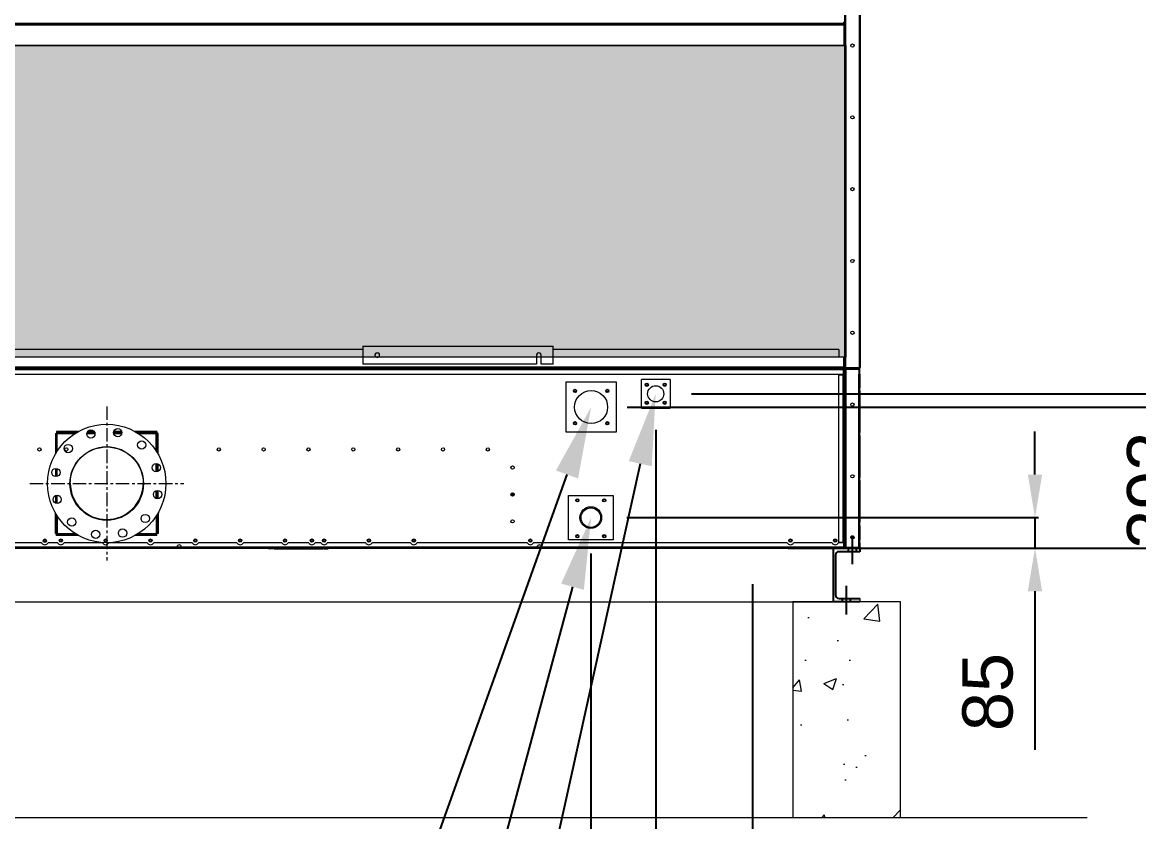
# Model space of a CAD drawing. Header units: millimetres. Extents: x 17202 to 48168, y 11732 to 33629.
# Drawn here: x 21875 to 24987, y 18395 to 20622 of the extents above; entities that cross this region are included whole.
import ezdxf
from ezdxf import colors
from ezdxf.entities.mleader import LeaderData, LeaderLine
from ezdxf.math import Vec2, Vec3

# ---------------------------------------------------------------- set-up
doc = ezdxf.new("R2010")
doc.units = ezdxf.units.MM
doc.linetypes.add('CENTER', pattern=[2, 1.25, -0.25, 0.25, -0.25])
doc.linetypes.add('CENTERX2', pattern=[4, 2.5, -0.5, 0.5, -0.5])
for name, color, linetype in [('center', 1, 'CENTER'), ('냉각탑_dim', 1, 'Continuous'), ('냉각탑_기초', 23, 'Continuous')]:
    doc.layers.add(name, color=color, linetype=linetype)
doc.styles.get("Standard").update_dxf_attribs({"font": 'arial.ttf'})
doc.dimstyles.new('1.40', dxfattribs={"dimscale": 20, "dimtxt": 1.5, "dimasz": 1, "dimexe": 0.5, "dimexo": 0.5, "dimgap": 0.5, "dimtad": 1, "dimdec": 0, "dimzin": 0, "dimdsep": 46, "dimtxsty": 'Standard', "dimcen": 0, "dimclrd": 2, "dimclre": 2, "dimclrt": 3, "dimadec": 0, "dimazin": 0, "dimtfac": 1, "dimtdec": 0, "dimtmove": 0, "dimatfit": 0, "dimfxl": 1, "dimtolj": 1, "dimtzin": 0, "dimlwd": -1, "dimlwe": -1, "dimarcsym": 0})

# ---------------------------------------------------------------- blocks, each defined once
blk = doc.blocks.new('*D199')
at = {"color": 2, "transparency": 16777216}
for p, q in [((23640.9, 19486.9), (23640.9, 17927.3)), ((23910.4, 19056.9), (23910.4, 17927.3)), ((23520.9, 17937.3), (23400.9, 17937.3)), ((23640.9, 17937.3), (23910.4, 17937.3)), ((24030.4, 17937.3), (24150.4, 17937.3))]:
    blk.add_line(p, q, dxfattribs=at)
for points in [[(23520.9, 17957.3), (23520.9, 17917.3), (23640.9, 17937.3)], [(24030.4, 17957.3), (24030.4, 17917.3), (23910.4, 17937.3)]]:
    blk.add_solid(points, dxfattribs=at)
at = {"layer": 'Defpoints', "color": 0, "transparency": 16777216}
for p in [(23640.9, 19586.9), (23910.4, 19156.9), (23910.4, 17937.3)]:
    blk.add_point(p, dxfattribs=at)
at = {"color": 3, "lineweight": 5, "transparency": 16777216, "insert": (23775.6, 18068.8), "char_height": 140, "attachment_point": 5}
blk.add_mtext('\\A1;270', dxfattribs=at)
blk = doc.blocks.new('*D200')
at = {"color": 2, "transparency": 16777216}
for p, q in [((23460, 19141.9), (23460, 17370.5)), ((23910.4, 19056.9), (23910.4, 17370.5)), ((23580, 17380.5), (23790.4, 17380.5))]:
    blk.add_line(p, q, dxfattribs=at)
for points in [[(23580, 17400.5), (23580, 17360.5), (23460, 17380.5)], [(23790.4, 17400.5), (23790.4, 17360.5), (23910.4, 17380.5)]]:
    blk.add_solid(points, dxfattribs=at)
at = {"layer": 'Defpoints', "color": 0, "transparency": 16777216}
for p in [(23460, 19241.9), (23910.4, 19156.9), (23910.4, 17380.5)]:
    blk.add_point(p, dxfattribs=at)
at = {"color": 3, "lineweight": 5, "transparency": 16777216, "insert": (23685.2, 17512), "char_height": 140, "attachment_point": 5}
blk.add_mtext('\\A1;450', dxfattribs=at)
blk = doc.blocks.new('*D201')
at = {"color": 2, "transparency": 16777216}
for p, q in [((24698.3, 19361.9), (24698.3, 19481.9)), ((23560, 19241.9), (24708.3, 19241.9)), ((24698.3, 19241.9), (24698.3, 19156.9)), ((24010.4, 19156.9), (24708.3, 19156.9)), ((24698.3, 19036.9), (24698.3, 18595.1))]:
    blk.add_line(p, q, dxfattribs=at)
for points in [[(24678.3, 19361.9), (24718.3, 19361.9), (24698.3, 19241.9)], [(24678.3, 19036.9), (24718.3, 19036.9), (24698.3, 19156.9)]]:
    blk.add_solid(points, dxfattribs=at)
at = {"layer": 'Defpoints', "color": 0, "transparency": 16777216}
for p in [(23460, 19241.9), (23910.4, 19156.9), (24698.3, 19156.9)]:
    blk.add_point(p, dxfattribs=at)
at = {"color": 3, "lineweight": 5, "transparency": 16777216, "insert": (24566.8, 18756), "char_height": 140, "attachment_point": 5, "rotation": 90}
blk.add_mtext('\\A1;85', dxfattribs=at)
blk = doc.blocks.new('*D202')
at = {"color": 2, "transparency": 16777216}
for p, q in [((23560.9, 19549.9), (25167.3, 19549.9)), ((25157.3, 19276.9), (25157.3, 19429.9)), ((24010.4, 19156.9), (25167.3, 19156.9))]:
    blk.add_line(p, q, dxfattribs=at)
for points in [[(25137.3, 19429.9), (25177.3, 19429.9), (25157.3, 19549.9)], [(25137.3, 19276.9), (25177.3, 19276.9), (25157.3, 19156.9)]]:
    blk.add_solid(points, dxfattribs=at)
at = {"layer": 'Defpoints', "color": 0, "transparency": 16777216}
for p in [(23460.9, 19549.9), (25157.3, 19549.9), (23910.4, 19156.9)]:
    blk.add_point(p, dxfattribs=at)
at = {"color": 3, "lineweight": 5, "transparency": 16777216, "insert": (25025.8, 19318.3), "char_height": 140, "attachment_point": 5, "rotation": 90}
blk.add_mtext('\\A1;393', dxfattribs=at)
blk = doc.blocks.new('*D203')
at = {"color": 2, "transparency": 16777216}
for p, q in [((25571.7, 19706.9), (25571.7, 19826.9)), ((23740.9, 19586.9), (25581.7, 19586.9)), ((25571.7, 19586.9), (25571.7, 19156.9)), ((24010.4, 19156.9), (25581.7, 19156.9)), ((25571.7, 19036.9), (25571.7, 18482.4))]:
    blk.add_line(p, q, dxfattribs=at)
for points in [[(25551.7, 19706.9), (25591.7, 19706.9), (25571.7, 19586.9)], [(25551.7, 19036.9), (25591.7, 19036.9), (25571.7, 19156.9)]]:
    blk.add_solid(points, dxfattribs=at)
at = {"layer": 'Defpoints', "color": 0, "transparency": 16777216}
for p in [(23640.9, 19586.9), (23910.4, 19156.9), (25571.7, 19156.9)]:
    blk.add_point(p, dxfattribs=at)
at = {"color": 3, "lineweight": 5, "transparency": 16777216, "insert": (25440.2, 18699.6), "char_height": 140, "attachment_point": 5, "rotation": 90}
blk.add_mtext('\\A1;430', dxfattribs=at)
blk = doc.blocks.new('3')
at = {"lineweight": 20}
h = blk.add_hatch(dxfattribs=at)
h.set_pattern_fill('HONEY', scale=12)
h.set_pattern_definition([(0, (-389689.09, -67404.757), (57.15, 32.9955677), [38.1, -76.2]), (120, (-389689.09, -67404.757), (-57.15, 32.995568), [38.1, -76.2]), (60, (-389689.09, -67404.757), (1e-07, 65.9911357), [-76.2, 38.1])])
h.paths.add_polyline_path([(20057.8, 20557.3), (20057.8, 19689), (24171.2, 19689), (24171.2, 20557.3)])
at = {"color": 7, "lineweight": 20}
for p, q in [((24168.4, 19661.7), (24168.4, 22583.9)), ((24171.2, 19660.3), (24171.2, 22518.9)), ((24209.2, 19660.3), (24209.2, 22513.5)), ((24212, 19660.3), (24212, 22513.5)), ((20055.8, 20614.6), (24165, 20614.6)), ((20057.2, 20618.9), (24163.6, 20618.9)), ((20057.2, 20617.2), (24163.6, 20617.2)), ((20055.8, 20557.3), (24165, 20557.3)), ((20055.8, 20557.2), (24165, 20557.2)), ((24165, 20557), (20055.8, 20557)), ((22824.8, 19710.6), (20060.4, 19710.6)), ((22824.8, 19689), (20056, 19689)), ((20055.8, 19661.9), (24165, 19661.9)), ((24164.7, 19656.8), (20056.1, 19656.8)), ((24164.7, 19653.5), (20056.1, 19653.5)), ((20057.2, 19658.9), (24163.6, 19658.9)), ((20878.9, 19641.9), (22827.9, 19641.9)), ((20088, 19156.9), (24132.8, 19156.9))]:
    blk.add_line(p, q, dxfattribs=at)
at = {"color": 7, "lineweight": 20, "ltscale": 0.000976837}
blk.add_line((22187.9, 20618.8), (22189.5, 20617.1), dxfattribs=at)
at = {"color": 7, "lineweight": 20, "ltscale": 0.000977023}
for p, q in [((22188, 20618.9), (22189.6, 20617.2)), ((22195.2, 20618.9), (22196.8, 20617.2)), ((22210.3, 20617.2), (22208.7, 20618.9)), ((22236.3, 20618.9), (22237.9, 20617.2)), ((22258.6, 20617.2), (22257, 20618.9))]:
    blk.add_line(p, q, dxfattribs=at)
at = {"color": 7, "lineweight": 20, "ltscale": 0.000976955}
blk.add_line((22251.4, 20617.2), (22249.8, 20618.9), dxfattribs=at)
at = {"color": 7, "lineweight": 20, "ltscale": 0.000708333}
for p, q in [((22381.9, 20617.2), (22381.9, 20618.9)), ((22385.3, 20617.2), (22385.3, 20618.9)), ((22403.5, 20617.2), (22403.5, 20618.9)), ((22406.9, 20617.2), (22406.9, 20618.9)), ((24136.4, 20618.9), (24136.4, 20617.2)), ((24163, 20617.2), (24163, 20618.9)), ((24164.7, 19654.9), (24166.4, 19654.9)), ((24164.7, 19654), (24166.4, 19654)), ((24164.7, 19159.8), (24166.4, 19159.8)), ((24164.7, 19158.9), (24166.4, 19158.9)), ((24171.8, 19158.6), (24171.8, 19156.9)), ((24208.4, 19158.6), (24208.4, 19156.9))]:
    blk.add_line(p, q, dxfattribs=at)
at = {"color": 7, "lineweight": 20, "ltscale": 4.81672e-06}
blk.add_line((24163.6, 20617.2), (24163.6, 20617.2), dxfattribs=at)
at = {"color": 7, "lineweight": 20, "ltscale": 0.00080569}
blk.add_line((24164.4, 20619), (24164.4, 20617), dxfattribs=at)
at = {"color": 7, "lineweight": 20, "ltscale": 0.000967409}
for p, q in [((24165, 20619.6), (24165, 20621.9)), ((24165, 19659.6), (24165, 19661.9))]:
    blk.add_line(p, q, dxfattribs=at)
at = {"color": 7, "lineweight": 20, "ltscale": 0.000583334}
for p, q in [((24166.4, 20621.7), (24165, 20621.7)), ((24166.4, 20614.4), (24165, 20614.4)), ((24166.4, 19661.7), (24165, 19661.7))]:
    blk.add_line(p, q, dxfattribs=at)
at = {"color": 7, "lineweight": 20, "ltscale": 0.000341711}
for p, q in [((24165.6, 20619.7), (24165, 20620.3)), ((24165.6, 19659.7), (24165, 19660.3)), ((24169.2, 19659.7), (24169.8, 19660.3))]:
    blk.add_line(p, q, dxfattribs=at)
at = {"color": 7, "lineweight": 20, "ltscale": 0.000849957}
blk.add_line((24165, 20616.6), (24165, 20614.6), dxfattribs=at)
at = {"color": 7, "lineweight": 20, "ltscale": 0.000341712}
blk.add_line((24165.6, 20616.3), (24165, 20615.8), dxfattribs=at)
at = {"color": 7, "lineweight": 20, "ltscale": 0.023877}
blk.add_line((24165, 20614.6), (24165, 20557.3), dxfattribs=at)
at = {"color": 7, "lineweight": 20, "ltscale": 0.003042}
blk.add_line((24166.4, 20621.7), (24166.4, 20614.4), dxfattribs=at)
at = {"color": 7, "lineweight": 20, "ltscale": 0.012167}
blk.add_line((24166.4, 20614.4), (24166.4, 20585.2), dxfattribs=at)
at = {"color": 7, "lineweight": 20, "ltscale": 0.000583335}
blk.add_line((24166.4, 20585.2), (24165, 20585.2), dxfattribs=at)
at = {"color": 7, "lineweight": 20, "ltscale": 5.81038e-05}
blk.add_line((24165, 20557), (24165, 20557.3), dxfattribs=at)
at = {"color": 7, "lineweight": 20, "ltscale": 0.220833}
blk.add_line((22824.8, 19719.5), (23354.8, 19719.5), dxfattribs=at)
at = {"color": 7, "lineweight": 20, "ltscale": 0.020754}
for p, q in [((22824.8, 19719.5), (22824.8, 19669.7)), ((23354.8, 19669.7), (23354.8, 19719.5))]:
    blk.add_line(p, q, dxfattribs=at)
at = {"color": 7, "lineweight": 20, "ltscale": 0.081917}
blk.add_line((24151.4, 19710.6), (23354.8, 19710.6), dxfattribs=at)
at = {"color": 7, "lineweight": 20, "ltscale": 0.009}
blk.add_line((24151.4, 19710.6), (24151.4, 19689), dxfattribs=at)
at = {"color": 7, "lineweight": 20, "ltscale": 0.201458}
for p, q in [((23308.3, 19669.7), (22824.8, 19669.7)), ((23308.3, 19669.5), (22824.8, 19669.5))]:
    blk.add_line(p, q, dxfattribs=at)
at = {"color": 7, "lineweight": 20, "ltscale": 7.26298e-05}
for p, q in [((22824.8, 19669.7), (22824.8, 19669.5)), ((23308.3, 19669.7), (23308.3, 19669.5)), ((23321.3, 19669.7), (23321.3, 19669.5)), ((23354.8, 19669.7), (23354.8, 19669.5))]:
    blk.add_line(p, q, dxfattribs=at)
at = {"color": 7, "lineweight": 20, "ltscale": 0.002765}
blk.add_line((22868.1, 19689), (22861.5, 19689), dxfattribs=at)
at = {"color": 7, "lineweight": 20, "ltscale": 0.010377}
for p, q in [((23308.3, 19694.6), (23308.3, 19669.7)), ((23321.3, 19669.7), (23321.3, 19694.6))]:
    blk.add_line(p, q, dxfattribs=at)
at = {"color": 7, "lineweight": 20, "ltscale": 0.005417}
blk.add_line((23321.3, 19689), (23308.3, 19689), dxfattribs=at)
at = {"color": 7, "lineweight": 20, "ltscale": 0.013958}
for p, q in [((23354.8, 19669.7), (23321.3, 19669.7)), ((23354.8, 19669.5), (23321.3, 19669.5))]:
    blk.add_line(p, q, dxfattribs=at)
at = {"color": 7, "lineweight": 20, "ltscale": 0.0875}
blk.add_line((24164.8, 19689), (23354.8, 19689), dxfattribs=at)
at = {"color": 7, "lineweight": 20, "ltscale": 0.01129}
blk.add_line((24165, 19661.9), (24165, 19689), dxfattribs=at)
at = {"color": 7, "lineweight": 20, "ltscale": 0.000833334}
for p, q in [((22074.7, 19658.8), (22074.7, 19656.8)), ((22709.7, 19658.8), (22709.7, 19656.8)), ((23243.7, 19658.8), (23243.7, 19656.8)), ((24164.4, 19173.9), (24164.4, 19171.9))]:
    blk.add_line(p, q, dxfattribs=at)
at = {"color": 7, "lineweight": 20, "ltscale": 0.000832431}
for p, q in [((22111.9, 19656.8), (22111.9, 19658.8)), ((22114.7, 19656.8), (22114.7, 19658.8)), ((22669.7, 19656.8), (22669.7, 19658.8)), ((22672.5, 19656.8), (22672.5, 19658.8)), ((23280.9, 19656.8), (23280.9, 19658.8)), ((23283.7, 19656.8), (23283.7, 19658.8))]:
    blk.add_line(p, q, dxfattribs=at)
at = {"color": 7, "lineweight": 20, "ltscale": 0.000833333}
for p, q in [((22381.9, 19656.8), (22381.9, 19658.9)), ((22385.3, 19656.8), (22385.3, 19658.9)), ((22403.5, 19656.8), (22403.5, 19658.9)), ((22406.9, 19656.8), (22406.9, 19658.9)), ((24136.4, 19658.9), (24136.4, 19656.8)), ((24163, 19656.8), (24163, 19658.9)), ((24163, 19639.9), (24163, 19641.9)), ((24164.4, 19641.9), (24164.4, 19639.9)), ((24164.4, 19639.9), (24166.4, 19639.9)), ((24208.4, 19641.9), (24210.4, 19641.9)), ((24208.4, 19641.1), (24210.4, 19641.1)), ((24210.4, 19641.1), (24208.4, 19641.1)), ((21970.4, 19478.4), (21970.4, 19476.4)), ((21972.4, 19476.4), (21970.4, 19476.4)), ((21970.4, 19476.4), (21972.4, 19476.4)), ((22250.4, 19476.4), (22248.4, 19476.4)), ((22250.4, 19476.4), (22248.4, 19476.4)), ((22250.4, 19478.4), (22250.4, 19476.4)), ((24168.4, 19306.9), (24166.4, 19306.9)), ((24168.4, 19301.9), (24166.4, 19301.9)), ((21970.4, 19195.4), (21970.4, 19197.4)), ((21972.4, 19197.4), (21970.4, 19197.4)), ((21970.4, 19197.4), (21972.4, 19197.4)), ((22250.4, 19197.4), (22248.4, 19197.4)), ((22250.4, 19197.4), (22248.4, 19197.4)), ((22250.4, 19195.4), (22250.4, 19197.4)), ((24163, 19171.9), (24163, 19173.9)), ((22305.6, 19158.9), (22305.6, 19156.9)), ((22319.1, 19158.9), (22319.1, 19156.9)), ((22574.9, 19154.9), (22574.9, 19156.9)), ((22714.9, 19154.9), (22714.9, 19156.9)), ((23309.6, 19158.9), (23309.6, 19156.9)), ((23323.1, 19158.9), (23323.1, 19156.9))]:
    blk.add_line(p, q, dxfattribs=at)
at = {"color": 7, "lineweight": 20, "ltscale": 0.307}
blk.add_line((22827.9, 19641.9), (24164.7, 19641.9), dxfattribs=at)
at = {"color": 7, "lineweight": 20, "ltscale": 0.001149}
for p, q in [((23099.5, 19658.8), (23101.4, 19656.8)), ((23100, 19658.9), (23101.9, 19656.8)), ((23107.2, 19658.9), (23109.1, 19656.8)), ((23122.6, 19656.8), (23120.7, 19658.9)), ((23148.3, 19658.9), (23150.2, 19656.8)), ((23163.7, 19656.8), (23161.8, 19658.9)), ((23170.9, 19656.8), (23169, 19658.9))]:
    blk.add_line(p, q, dxfattribs=at)
at = {"color": 7, "lineweight": 20, "ltscale": 0.00083243}
for p, q in [((23288.1, 19656.8), (23288.1, 19658.8)), ((23293.3, 19656.8), (23293.3, 19658.8)), ((23357.9, 19656.8), (23357.9, 19658.8)), ((23363.1, 19656.8), (23363.1, 19658.8)), ((23363.2, 19656.8), (23363.2, 19658.8))]:
    blk.add_line(p, q, dxfattribs=at)
at = {"color": 7, "lineweight": 20, "ltscale": 0.004833}
for p, q in [((24151.4, 19639.9), (24163, 19639.9)), ((24164.7, 19641.9), (24164.7, 19653.5)), ((24208.4, 19641.9), (24208.4, 19653.5)), ((24210.4, 19641.9), (24210.4, 19653.5)), ((24151.4, 19173.9), (24163, 19173.9)), ((24164.7, 19171.9), (24164.7, 19160.3)), ((22574.9, 19154.9), (22563.3, 19154.9)), ((22714.9, 19154.9), (22726.5, 19154.9))]:
    blk.add_line(p, q, dxfattribs=at)
at = {"color": 7, "lineweight": 20, "ltscale": 0.194167}
for p, q in [((24151.4, 19173.9), (24151.4, 19639.9)), ((24163, 19639.9), (24163, 19173.9)), ((24166.4, 19639.9), (24166.4, 19173.9))]:
    blk.add_line(p, q, dxfattribs=at)
at = {"color": 7, "lineweight": 20, "ltscale": 0.001417}
for p, q in [((24163, 19639.9), (24166.4, 19639.9)), ((24164.7, 19656.8), (24164.7, 19653.5)), ((24163, 19173.9), (24166.4, 19173.9)), ((24164.7, 19156.9), (24164.7, 19160.3)), ((24207, 19158.6), (24210.4, 19158.6))]:
    blk.add_line(p, q, dxfattribs=at)
at = {"color": 7, "lineweight": 20, "ltscale": 0.000882011}
blk.add_line((24164.4, 19659), (24164.4, 19656.8), dxfattribs=at)
at = {"color": 7, "lineweight": 20, "ltscale": 0.000375}
for p, q in [((24166.4, 19662.2), (24166.4, 19661.3)), ((24166.4, 19654), (24166.4, 19654.9)), ((24166.4, 19654), (24166.4, 19654.9)), ((24166.4, 19159.8), (24166.4, 19158.9)), ((24166.4, 19159.8), (24166.4, 19158.9)), ((24166.4, 19159.7), (24166.4, 19158.8)), ((24166.4, 19159.7), (24166.4, 19158.8)), ((24166.4, 19159.7), (24166.4, 19158.8)), ((24166.4, 19159.7), (24166.4, 19158.8))]:
    blk.add_line(p, q, dxfattribs=at)
at = {"color": 7, "lineweight": 20, "ltscale": 0.003208}
blk.add_line((24166.4, 19661.7), (24166.4, 19654), dxfattribs=at)
at = {"color": 7, "lineweight": 20, "ltscale": 0.005875}
for p, q in [((24166.4, 19639.9), (24166.4, 19654)), ((24208.4, 19655.2), (24208.4, 19641.1)), ((24166.4, 19159.8), (24166.4, 19173.9))]:
    blk.add_line(p, q, dxfattribs=at)
at = {"color": 7, "lineweight": 20, "ltscale": 0.00337}
blk.add_line((24168.4, 19653.5), (24168.4, 19661.6), dxfattribs=at)
at = {"color": 7, "lineweight": 20, "ltscale": 0.2055}
blk.add_line((24168.4, 19160.3), (24168.4, 19653.5), dxfattribs=at)
at = {"color": 7, "lineweight": 20, "ltscale": 0.000912135}
blk.add_line((24171.2, 19660.3), (24169, 19660.3), dxfattribs=at)
at = {"color": 7, "lineweight": 20, "ltscale": 0.001131}
for p, q in [((24169.1, 19655.2), (24171.8, 19655.2)), ((24169.1, 19158.6), (24171.8, 19158.6))]:
    blk.add_line(p, q, dxfattribs=at)
at = {"color": 7, "lineweight": 20, "ltscale": 0.000414935}
for p, q in [((24170.1, 19655.2), (24169.4, 19655.9)), ((24167.4, 19309.8), (24168.1, 19310.6)), ((24170.1, 19158.6), (24169.4, 19157.8))]:
    blk.add_line(p, q, dxfattribs=at)
at = {"color": 7, "lineweight": 20, "ltscale": 0.000583333}
for p, q in [((24171.2, 19658.9), (24171.2, 19660.3)), ((24208.4, 19641.1), (24207, 19641.1)), ((24208.8, 19658.9), (24208.8, 19660.3))]:
    blk.add_line(p, q, dxfattribs=at)
at = {"color": 7, "lineweight": 20, "ltscale": 0.015833}
blk.add_line((24171.2, 19660.3), (24209.2, 19660.3), dxfattribs=at)
at = {"color": 7, "lineweight": 20, "ltscale": 0.015667}
blk.add_line((24208.8, 19658.9), (24171.2, 19658.9), dxfattribs=at)
at = {"color": 7, "lineweight": 20, "ltscale": 0.000833944}
blk.add_line((24171.8, 19656.8), (24171.8, 19658.9), dxfattribs=at)
at = {"color": 7, "lineweight": 20, "ltscale": 0.014667}
for p, q in [((24207, 19656.8), (24171.8, 19656.8)), ((24207, 19158.6), (24171.8, 19158.6))]:
    blk.add_line(p, q, dxfattribs=at)
at = {"color": 7, "lineweight": 20, "ltscale": 0.000708334}
blk.add_line((24171.8, 19655.2), (24171.8, 19656.8), dxfattribs=at)
at = {"color": 7, "lineweight": 20, "ltscale": 0.01525}
for p, q in [((24171.8, 19655.2), (24208.4, 19655.2)), ((24208.4, 19156.9), (24171.8, 19156.9))]:
    blk.add_line(p, q, dxfattribs=at)
at = {"color": 7, "lineweight": 20, "ltscale": 0.206917}
blk.add_line((24171.8, 19158.6), (24171.8, 19655.2), dxfattribs=at)
at = {"color": 7, "lineweight": 20, "ltscale": 0.000833304}
blk.add_line((24207, 19656.8), (24207, 19658.9), dxfattribs=at)
at = {"color": 7, "lineweight": 20, "ltscale": 0.201042}
for p, q in [((24207, 19158.6), (24207, 19641.1)), ((24210.4, 19158.6), (24210.4, 19641.1))]:
    blk.add_line(p, q, dxfattribs=at)
at = {"color": 7, "lineweight": 20, "ltscale": 0.000332419}
blk.add_line((24208.4, 19641.8), (24208.4, 19641.1), dxfattribs=at)
at = {"color": 7, "lineweight": 20, "ltscale": 0.001167}
blk.add_line((24209.2, 19660.3), (24212, 19660.3), dxfattribs=at)
at = {"color": 7, "lineweight": 20, "ltscale": 0.002832}
blk.add_line((24210.4, 19653.5), (24210.4, 19660.2), dxfattribs=at)
at = {"color": 7, "lineweight": 20, "ltscale": 0.00033333}
blk.add_line((24210.4, 19641), (24210.4, 19641.8), dxfattribs=at)
at = {"color": 7, "lineweight": 20, "ltscale": 0.011892}
blk.add_line((24210.4, 19641.1), (24210.4, 19612.5), dxfattribs=at)
at = {"color": 7, "lineweight": 20, "ltscale": 0.058333}
for p, q in [((23390.9, 19479.9), (23390.9, 19619.9)), ((23390.9, 19619.9), (23530.9, 19619.9)), ((23530.9, 19619.9), (23530.9, 19479.9)), ((23530.9, 19479.9), (23390.9, 19479.9))]:
    blk.add_line(p, q, dxfattribs=at)
at = {"color": 7, "lineweight": 20, "ltscale": 0.044444}
for p, q in [((23680.9, 19626.9), (23600.9, 19626.9)), ((23600.9, 19546.9), (23600.9, 19626.9)), ((23680.9, 19626.9), (23680.9, 19546.9)), ((23600.9, 19546.9), (23680.9, 19546.9))]:
    blk.add_line(p, q, dxfattribs=at)
at = {"color": 7, "lineweight": 20, "ltscale": 0.003608}
for p, q in [((24210.4, 19612.5), (24210.4, 19603.9)), ((24210.4, 19595.2), (24210.4, 19603.9)), ((24210.4, 19487.5), (24210.4, 19478.9)), ((24210.4, 19470.2), (24210.4, 19478.9)), ((24210.4, 19362.5), (24210.4, 19353.9)), ((24210.4, 19345.2), (24210.4, 19353.9)), ((24210.4, 19237.5), (24210.4, 19228.9)), ((24210.4, 19220.2), (24210.4, 19228.9)), ((24210.4, 19187.5), (24210.4, 19178.9)), ((24210.4, 19170.2), (24210.4, 19178.9))]:
    blk.add_line(p, q, dxfattribs=at)
at = {"color": 7, "lineweight": 20, "ltscale": 0.044866}
for p, q in [((24210.4, 19595.2), (24210.4, 19487.5)), ((24210.4, 19470.2), (24210.4, 19362.5)), ((24210.4, 19345.2), (24210.4, 19237.5))]:
    blk.add_line(p, q, dxfattribs=at)
at = {"color": 7, "lineweight": 20, "ltscale": 0.023972}
for p, q in [((21967.2, 19476.4), (21967.2, 19418.8)), ((22253.6, 19418.8), (22253.6, 19476.4)), ((21967.2, 19197.4), (21967.2, 19254.9)), ((22253.6, 19254.9), (22253.6, 19197.4))]:
    blk.add_line(p, q, dxfattribs=at)
at = {"color": 7, "lineweight": 20, "ltscale": 0.001333}
for p, q in [((21967.2, 19476.4), (21970.4, 19476.4)), ((21970.4, 19481.6), (21970.4, 19478.4)), ((22250.4, 19481.6), (22250.4, 19478.4)), ((22253.6, 19476.4), (22250.4, 19476.4)), ((21967.2, 19197.4), (21970.4, 19197.4)), ((21970.4, 19192.2), (21970.4, 19195.4)), ((22253.6, 19197.4), (22250.4, 19197.4)), ((22250.4, 19192.2), (22250.4, 19195.4))]:
    blk.add_line(p, q, dxfattribs=at)
at = {"color": 7, "lineweight": 20, "ltscale": 0.025296}
for p, q in [((22031.1, 19481.6), (21970.4, 19481.6)), ((22250.4, 19481.6), (22189.7, 19481.6)), ((22031.1, 19192.2), (21970.4, 19192.2)), ((22250.4, 19192.2), (22189.7, 19192.2))]:
    blk.add_line(p, q, dxfattribs=at)
at = {"color": 7, "lineweight": 20, "ltscale": 0.022971}
for p, q in [((22025.5, 19478.4), (21970.4, 19478.4)), ((22250.4, 19478.4), (22195.3, 19478.4)), ((22025.5, 19195.4), (21970.4, 19195.4)), ((22250.4, 19195.4), (22195.3, 19195.4))]:
    blk.add_line(p, q, dxfattribs=at)
at = {"color": 7, "lineweight": 20, "ltscale": 0.021741}
for p, q in [((21970.4, 19476.4), (21970.4, 19424.2)), ((22250.4, 19424.2), (22250.4, 19476.4)), ((21970.4, 19197.4), (21970.4, 19249.5)), ((22250.4, 19249.5), (22250.4, 19197.4))]:
    blk.add_line(p, q, dxfattribs=at)
at = {"color": 7, "lineweight": 20, "ltscale": 0.020784}
for p, q in [((21972.4, 19476.4), (22022.3, 19476.4)), ((22198.5, 19476.4), (22248.4, 19476.4)), ((21972.4, 19197.4), (22022.3, 19197.4)), ((22198.5, 19197.4), (22248.4, 19197.4))]:
    blk.add_line(p, q, dxfattribs=at)
at = {"color": 7, "lineweight": 20, "ltscale": 0.020438}
for p, q in [((21972.4, 19427.3), (21972.4, 19476.4)), ((22248.4, 19427.3), (22248.4, 19476.4)), ((21972.4, 19246.4), (21972.4, 19197.4)), ((22248.4, 19246.4), (22248.4, 19197.4))]:
    blk.add_line(p, q, dxfattribs=at)
at = {"color": 7, "lineweight": 20, "ltscale": 0.009512}
blk.add_line((22054.8, 19476.4), (22077.6, 19476.4), dxfattribs=at)
at = {"color": 7, "lineweight": 20, "ltscale": 0.009154}
blk.add_line((22077.2, 19478.4), (22055.2, 19478.4), dxfattribs=at)
at = {"color": 7, "lineweight": 20, "ltscale": 0.007846}
blk.add_line((22075.6, 19481.6), (22056.8, 19481.6), dxfattribs=at)
at = {"color": 7, "lineweight": 20, "ltscale": 0.009582}
blk.add_line((22152.6, 19478.4), (22129.6, 19478.4), dxfattribs=at)
at = {"color": 7, "lineweight": 20, "ltscale": 0.009406}
blk.add_line((22129.9, 19476.4), (22152.4, 19476.4), dxfattribs=at)
at = {"color": 7, "lineweight": 20, "ltscale": 0.009251}
blk.add_line((22152.2, 19481.6), (22130, 19481.6), dxfattribs=at)
at = {"color": 7, "lineweight": 20, "ltscale": 0.009583}
for p, q in [((22248.4, 19369.6), (22248.4, 19392.6)), ((21972.4, 19281.1), (21972.4, 19304.1))]:
    blk.add_line(p, q, dxfattribs=at)
at = {"color": 7, "lineweight": 20, "ltscale": 0.009451}
for p, q in [((22250.4, 19369.7), (22250.4, 19392.4)), ((21970.4, 19304), (21970.4, 19281.3))]:
    blk.add_line(p, q, dxfattribs=at)
at = {"color": 7, "lineweight": 20, "ltscale": 0.008588}
for p, q in [((22253.6, 19370.8), (22253.6, 19391.4)), ((21967.2, 19302.9), (21967.2, 19282.3))]:
    blk.add_line(p, q, dxfattribs=at)
at = {"color": 7, "lineweight": 20, "ltscale": 0.009501}
for p, q in [((21967.2, 19379), (21967.2, 19356.2)), ((22253.6, 19294.7), (22253.6, 19317.5))]:
    blk.add_line(p, q, dxfattribs=at)
at = {"color": 7, "lineweight": 20, "ltscale": 0.009478}
for p, q in [((21970.4, 19379), (21970.4, 19356.2)), ((22250.4, 19294.7), (22250.4, 19317.5))]:
    blk.add_line(p, q, dxfattribs=at)
at = {"color": 7, "lineweight": 20, "ltscale": 0.009074}
for p, q in [((21972.4, 19356.7), (21972.4, 19378.5)), ((22248.4, 19295.2), (22248.4, 19317))]:
    blk.add_line(p, q, dxfattribs=at)
at = {"color": 7, "lineweight": 20, "ltscale": 0.003726}
blk.add_line((23237.4, 19306.9), (23246.4, 19306.9), dxfattribs=at)
at = {"color": 7, "lineweight": 20, "ltscale": 0.002875}
blk.add_line((23238.4, 19303.5), (23245.3, 19303.5), dxfattribs=at)
at = {"color": 7, "lineweight": 20, "ltscale": 0.051667}
blk.add_line((23398, 19303.9), (23522, 19303.9), dxfattribs=at)
at = {"color": 7, "lineweight": 20, "ltscale": 0.05}
for p, q in [((23398, 19179.9), (23398, 19303.9)), ((23522, 19303.9), (23522, 19179.9))]:
    blk.add_line(p, q, dxfattribs=at)
at = {"color": 7, "lineweight": 20, "ltscale": 2.97138e-06}
for p, q in [((24166.4, 19318.4), (24166.4, 19318.5)), ((24166.4, 19313.4), (24166.4, 19313.5)), ((24166.4, 19308.4), (24166.4, 19308.5)), ((24166.4, 19303.5), (24166.4, 19303.5))]:
    blk.add_line(p, q, dxfattribs=at)
at = {"color": 7, "lineweight": 20, "ltscale": 0.000833171}
for p, q in [((24166.4, 19303.7), (24168.4, 19303.7)), ((24166.4, 19301.9), (24168.4, 19301.9))]:
    blk.add_line(p, q, dxfattribs=at)
at = {"color": 7, "lineweight": 20, "ltscale": 0.000547189}
blk.add_line((24167.1, 19310.6), (24168.4, 19310.6), dxfattribs=at)
at = {"color": 7, "lineweight": 20, "ltscale": 0.000834318}
for p, q in [((24210.4, 19286.9), (24210.4, 19286.9)), ((24210.4, 19176.9), (24210.4, 19176.9))]:
    blk.add_line(p, q, dxfattribs=at)
at = {"color": 7, "lineweight": 20, "ltscale": 0.000834992}
blk.add_line((24210.4, 19283.7), (24210.4, 19283.7), dxfattribs=at)
at = {"color": 7, "lineweight": 20, "ltscale": 0.013616}
blk.add_line((24210.4, 19220.2), (24210.4, 19187.5), dxfattribs=at)
at = {"color": 7, "lineweight": 20, "ltscale": 0.007604}
blk.add_line((21929, 19171.9), (21710.1, 19171.9), dxfattribs=at)
at = {"color": 7, "lineweight": 20, "ltscale": 0.0111}
blk.add_line((21973.5, 19171.9), (21946.8, 19171.9), dxfattribs=at)
at = {"color": 7, "lineweight": 20, "ltscale": 0.044641}
for p, q in [((22098.5, 19171.9), (21991.3, 19171.9)), ((22223.5, 19171.9), (22116.3, 19171.9)), ((22348.5, 19171.9), (22241.3, 19171.9)), ((22473.5, 19171.9), (22366.3, 19171.9)), ((22598.5, 19171.9), (22491.3, 19171.9)), ((22832.5, 19171.9), (22725.3, 19171.9)), ((22957.5, 19171.9), (22850.3, 19171.9)), ((23282.5, 19171.9), (22975.3, 19171.9)), ((24007.5, 19171.9), (23300.3, 19171.9)), ((24132.5, 19171.9), (24025.3, 19171.9))]:
    blk.add_line(p, q, dxfattribs=at)
at = {"color": 7, "lineweight": 20, "ltscale": 0.023808}
blk.add_line((22673.5, 19171.9), (22616.3, 19171.9), dxfattribs=at)
at = {"color": 7, "lineweight": 20, "ltscale": 0.006725}
blk.add_line((22707.5, 19171.9), (22691.3, 19171.9), dxfattribs=at)
at = {"color": 7, "lineweight": 20, "ltscale": 0.00439}
blk.add_line((23522, 19179.9), (23398, 19179.9), dxfattribs=at)
at = {"color": 7, "lineweight": 20, "ltscale": 0.005987}
blk.add_line((24164.7, 19171.9), (24150.3, 19171.9), dxfattribs=at)
at = {"color": 7, "lineweight": 20, "ltscale": 0.000128159}
blk.add_line((24166.1, 19173.9), (24166.4, 19173.9), dxfattribs=at)
at = {"color": 1, "linetype": 'CENTERX2', "ltscale": 50}
for p, q in [((24189.4, 19111.9), (24189.4, 19191.9)), ((24172.9, 18971.9), (24172.9, 19051.9))]:
    blk.add_line(p, q, dxfattribs=at)
at = {"color": 7, "lineweight": 20, "ltscale": 0.001168}
blk.add_line((24210.4, 19171.9), (24210.4, 19169), dxfattribs=at)
at = {"color": 7, "lineweight": 20, "ltscale": 0.171731}
for p, q in [((21315.2, 19160.3), (21893.4, 19160.3)), ((21893.4, 19160.3), (22305.5, 19160.3))]:
    blk.add_line(p, q, dxfattribs=at)
at = {"color": 7, "lineweight": 20, "ltscale": 0.17433}
blk.add_line((21887.3, 19156.9), (22305.6, 19156.9), dxfattribs=at)
at = {"color": 7, "lineweight": 20, "ltscale": 1.93507e-05}
blk.add_line((21937.9, 19166.4), (21937.9, 19166.4), dxfattribs=at)
at = {"color": 7, "lineweight": 20, "ltscale": 0.005698}
for p, q in [((22305.5, 19160.3), (22319.2, 19160.3)), ((23309.5, 19160.3), (23323.2, 19160.3))]:
    blk.add_line(p, q, dxfattribs=at)
at = {"color": 7, "lineweight": 20, "ltscale": 0.005614}
for p, q in [((22305.6, 19158.9), (22319.1, 19158.9)), ((22305.6, 19156.9), (22319.1, 19156.9)), ((23309.6, 19158.9), (23323.1, 19158.9)), ((23309.6, 19156.9), (23323.1, 19156.9))]:
    blk.add_line(p, q, dxfattribs=at)
at = {"color": 7, "lineweight": 20, "ltscale": 0.412719}
blk.add_line((22319.1, 19156.9), (23309.6, 19156.9), dxfattribs=at)
at = {"color": 7, "lineweight": 20, "ltscale": 0.412635}
blk.add_line((22319.2, 19160.3), (23309.5, 19160.3), dxfattribs=at)
at = {"color": 7, "lineweight": 20, "ltscale": 0.000833651}
for p, q in [((22576.9, 19154.9), (22576.9, 19156.9)), ((22712.9, 19154.9), (22712.9, 19156.9))]:
    blk.add_line(p, q, dxfattribs=at)
at = {"color": 7, "lineweight": 20, "ltscale": 0.056667}
blk.add_line((22576.9, 19154.9), (22712.9, 19154.9), dxfattribs=at)
at = {"color": 7, "lineweight": 20, "ltscale": 0.100651}
blk.add_line((23323.1, 19156.9), (24164.7, 19156.9), dxfattribs=at)
at = {"color": 7, "lineweight": 20, "ltscale": 0.100609}
blk.add_line((23323.2, 19160.3), (24164.7, 19160.3), dxfattribs=at)
at = {"color": 7, "lineweight": 20, "ltscale": 0.004083}
blk.add_line((24132.8, 19156.9), (24142.6, 19156.9), dxfattribs=at)
at = {"color": 7, "lineweight": 25, "ltscale": 0.125}
for p, q in [((24135.4, 19156.9), (24210.4, 19156.9)), ((24210.4, 19006.9), (24135.4, 19006.9))]:
    blk.add_line(p, q, dxfattribs=at)
at = {"ltscale": 25}
blk.add_line((24135.4, 19156.9), (24135.4, 19006.9), dxfattribs=at)
at = {"color": 7, "lineweight": 20, "ltscale": 0.026917}
blk.add_line((24207.2, 19156.9), (24142.6, 19156.9), dxfattribs=at)
at = {"color": 7, "lineweight": 25, "ltscale": 0.05125}
for p, q in [((24210.4, 19146.9), (24151.9, 19146.9)), ((24151.9, 19016.9), (24210.4, 19016.9))]:
    blk.add_line(p, q, dxfattribs=at)
at = {"color": 7, "lineweight": 20, "ltscale": 0.002958}
blk.add_line((24171.8, 19156.9), (24164.7, 19156.9), dxfattribs=at)
at = {"color": 7, "lineweight": 20, "ltscale": 0.000832339}
blk.add_line((24166.4, 19161.9), (24168.4, 19161.9), dxfattribs=at)
at = {"color": 7, "lineweight": 20, "ltscale": 0.000837582}
blk.add_line((24166.4, 19160.1), (24168.4, 19160.1), dxfattribs=at)
at = {"color": 7, "lineweight": 20, "ltscale": 0.000374986}
blk.add_line((24166.4, 19158.9), (24166.4, 19159.8), dxfattribs=at)
for p, q in [((24178.4, 19146.9), (24178.4, 19156.9)), ((24200.4, 19146.9), (24200.4, 19156.9)), ((24161.9, 19006.9), (24161.9, 19016.9)), ((24183.9, 19006.9), (24183.9, 19016.9))]:
    blk.add_line(p, q)
at = {"lineweight": 20}
for p in [(24208.4, 19156.9), (24210.4, 19158.6)]:
    blk.add_line(p, (24210.4, 19156.9), dxfattribs=at)
at = {"color": 7, "lineweight": 20, "ltscale": 0.00485}
blk.add_line((24210.4, 19170.2), (24210.4, 19158.6), dxfattribs=at)
at = {"color": 7, "lineweight": 20, "ltscale": 0.003775}
blk.add_line((24210.4, 19160.3), (24210.4, 19169.3), dxfattribs=at)
at = {"color": 7, "lineweight": 25, "ltscale": 0.008333}
blk.add_line((24210.4, 19156.9), (24210.4, 19146.9), dxfattribs=at)
at = {"color": 7, "lineweight": 25, "ltscale": 0.091667}
blk.add_line((24141.9, 19136.9), (24141.9, 19026.9), dxfattribs=at)
at = {"color": 7, "lineweight": 15, "ltscale": 0.0625}
blk.add_line((24210.4, 19016.9), (24210.4, 19006.9), dxfattribs=at)
at = {"lineweight": 5}
blk.add_line((20085.4, 19006.9), (24135.4, 19006.9), dxfattribs=at)
at = {"color": 0, "lineweight": 20}
blk.add_lwpolyline([(20057.8, 20557.3), (24171.2, 20557.3), (24171.2, 19689), (20057.8, 19689)], close=True, dxfattribs=at)
at = {"color": 7, "lineweight": 20}
for centre, radius in [((24189.4, 20556.9), 4.5), ((24189.4, 20356.9), 4.5), ((24189.4, 20156.9), 4.5), ((24189.4, 19956.9), 4.5), ((24189.4, 19756.9), 4.5), ((23615.9, 19611.9), 4.5), ((23615.9, 19611.9), 3), ((23640.9, 19586.9), 22.5), ((23665.9, 19611.9), 4.5), ((23665.9, 19611.9), 3), ((23415.9, 19594.9), 3), ((23460.9, 19549.9), 46), ((23505.9, 19594.9), 3), ((23615.9, 19561.9), 4.5), ((23615.9, 19561.9), 3), ((23665.9, 19561.9), 4.5), ((23665.9, 19561.9), 3), ((24189.4, 19556.9), 4.5), ((22110.4, 19336.9), 165), ((22066.2, 19474.9), 11.5), ((22141.1, 19478.6), 11.5), ((23415.9, 19504.9), 3), ((23505.9, 19504.9), 3), ((22207.9, 19444.2), 11.5), ((21922.9, 19431.9), 4.5), ((22003.1, 19434.3), 11.5), ((21997.9, 19431.9), 4.5), ((22110.4, 19336.9), 102.5), ((22110.4, 19336.9), 101.8), ((22422.9, 19431.9), 4.5), ((22547.9, 19431.9), 4.5), ((22672.9, 19431.9), 4.5), ((22797.9, 19431.9), 4.5), ((22922.9, 19431.9), 4.5), ((23047.9, 19431.9), 4.5), ((23172.9, 19431.9), 4.5), ((22248.5, 19381.1), 11.5), ((21968.7, 19367.6), 11.5), ((23241.9, 19381.4), 4.5), ((24189.4, 19356.9), 4.5), ((21972.3, 19292.6), 11.5), ((22252.1, 19306.1), 11.5), ((23241.9, 19306.4), 4.5), ((23422.5, 19289.9), 4.5), ((23422.5, 19289.9), 3), ((23460, 19241.9), 30.2), ((23460, 19241.9), 27.3), ((23497.5, 19289.9), 4.5), ((23497.5, 19289.9), 3), ((22012.9, 19229.5), 11.5), ((22217.7, 19239.4), 11.5), ((23241.9, 19231.4), 4.5), ((22079.6, 19195.2), 11.5), ((22154.6, 19198.8), 11.5), ((21937.9, 19177.4), 4.5), ((21937.9, 19177.9), 3), ((21982.4, 19177.9), 4.5), ((21982.4, 19177.9), 3), ((22107.4, 19177.9), 4.5), ((22107.4, 19177.9), 3), ((22232.4, 19177.9), 4.5), ((22232.4, 19177.9), 3), ((22357.4, 19177.9), 4.5), ((22357.4, 19177.9), 3), ((22482.4, 19177.9), 4.5), ((22482.4, 19177.9), 3), ((22607.4, 19177.9), 4.5), ((22607.4, 19177.9), 3), ((22682.4, 19177.9), 4.5), ((22682.4, 19177.9), 3), ((22716.4, 19177.9), 4.5), ((22716.4, 19177.9), 3), ((22841.4, 19177.9), 4.5), ((22841.4, 19177.9), 3), ((22966.4, 19177.9), 4.5), ((22966.4, 19177.9), 3), ((23291.4, 19177.9), 4.5), ((23291.4, 19177.9), 3), ((23422.5, 19189.9), 4.5), ((23422.5, 19189.9), 3), ((23497.5, 19189.9), 4.5), ((23497.5, 19189.9), 3), ((24016.4, 19177.9), 4.5), ((24016.4, 19177.9), 3), ((24141.4, 19177.9), 4.5), ((24141.4, 19177.9), 3), ((24189.4, 19186.9), 4.5)]:
    blk.add_circle(centre, radius, dxfattribs=at)
at = {"lineweight": 5}
for centre in [(23415.9, 19594.9), (23505.9, 19594.9), (23415.9, 19504.9), (23505.9, 19504.9)]:
    blk.add_circle(centre, 4.5, dxfattribs=at)
at = {"color": 7, "lineweight": 20}
for centre, radius, start, end in [((24163.6, 20621.7), 2.8, 270, 0), ((24163.6, 20614.4), 2.8, 0, 90), ((24163.6, 19661.7), 2.8, 270, 0), ((24163, 19653.5), 3.4, 0, 0.7721), ((24171.2, 19661.7), 2.8, 180, 270), ((24171.8, 19653.5), 3.4, 90, 180), ((24207, 19653.5), 3.4, 0, 90), ((24207.6, 19661.7), 2.8, 295.3767, 330), ((24161.2, 19421.7), 5.2, 0, 0.6924), ((22110.4, 19338.4), 101.8, 180.4178, 359.5731), ((24169.8, 19312.3), 3.4, 180, 245.6843), ((24207.2, 19301.7), 5.2, 52.0246, 52.0532), ((21937.9, 19176.4), 10, 206.7437, 333.2563), ((21937.9, 19176.9), 4.5, 3.185, 176.8155), ((21982.4, 19176.4), 10, 206.7437, 333.2563), ((22107.4, 19176.4), 10, 206.7437, 333.2563), ((22232.4, 19176.4), 10, 206.7437, 333.2563), ((22357.4, 19176.4), 10, 206.7437, 333.2563), ((22482.4, 19176.4), 10, 206.7437, 333.2563), ((22607.4, 19176.4), 10, 206.7437, 333.2563), ((22682.4, 19176.4), 10, 206.7437, 333.2563), ((22716.4, 19176.4), 10, 206.7437, 333.2563), ((22841.4, 19176.4), 10, 206.7437, 333.2563), ((22966.4, 19176.4), 10, 206.7437, 333.2563), ((23291.4, 19176.4), 10, 206.7437, 333.2563), ((24016.4, 19176.4), 10, 206.7437, 333.2563), ((24141.4, 19176.4), 10, 206.7437, 333.2563), ((24163, 19195.5), 3.4, 0, 0.2366), ((22322, 19157.9), 16.6, 171.9124, 179.4428), ((22312.4, 19158.8), 7, 12.3734, 167.6266), ((22302.8, 19157.9), 16.6, 0.5572, 8.0877), ((22563.3, 19158.3), 3.4, 204.3017, 270), ((22563.3, 19158.3), 1.4, 268.112, 270), ((22726.5, 19158.3), 3.4, 270, 335.6983), ((22726.5, 19158.3), 1.4, 270, 271.888), ((23326, 19157.9), 16.6, 171.9124, 179.4428), ((23316.4, 19158.8), 7, 12.3734, 167.6266), ((23306.8, 19157.9), 16.6, 0.5572, 8.0877), ((24163, 19160.3), 3.4, 299.9991, 335.6839), ((24171.8, 19160.3), 3.4, 180, 270), ((24207, 19160.3), 3.4, 294.3156, 330), ((24207.2, 19162.1), 5.2, 283.3156, 307.9754)]:
    blk.add_arc(centre, radius, start, end, dxfattribs=at)
at = {"color": 7, "lineweight": 25}
for centre, start, end in [((24151.9, 19136.9), 90, 180), ((24151.9, 19026.9), 180, 270)]:
    blk.add_arc(centre, 10, start, end, dxfattribs=at)
at = {"color": 7, "lineweight": 20}
for centre, major_axis, ratio, start_param, end_param in [((22864.8, 19694.6), (6.5, 0), 0.996195, 0, 3.141593), ((22864.8, 19694.4), (6.5, 0), 0.996195, 0.013467, 3.128141), ((23314.8, 19694.6), (6.5, 0), 0.996195, 0, 3.141593), ((23314.8, 19694.4), (6.5, 0), 0.996195, 0, 3.141593), ((22864.8, 19694.6), (6.5, 0), 0.996195, 3.141593, 6.283185), ((24163, 19468.7), (3.4, 0), 0.087156, 0, 0.009032), ((24163, 19318.5), (3.4, 0), 0.999969, 0, 0.017333), ((24163, 19313.5), (3.4, 0), 0.999969, 0, 0.015352), ((24163, 19313.5), (3.4, 0), 0.999969, 0, 0.015332), ((24163, 19308.5), (3.4, 0), 0.999969, 0, 0.013059), ((24163, 19308.5), (3.4, 0), 0.999969, 6.283185, 6.29622), ((24163, 19303.5), (3.4, 0), 0.999969, 6.283185, 6.293406), ((24163, 19278.3), (-3.4, 0), 0.999969, 3.125622, 3.141593), ((24163, 19273.3), (-3.4, 0), 0.999969, 3.125622, 3.141593), ((24163, 19268.3), (-3.4, 0), 0.999969, 3.131366, 3.141593)]:
    blk.add_ellipse(centre, major_axis=major_axis, ratio=ratio, start_param=start_param, end_param=end_param, dxfattribs=at)
for points in [[(24165, 20619.6), (24164.7, 20619.3), (24164.4, 20619.1), (24164.2, 20618.9), (24163.9, 20618.9), (24163.6, 20618.9)], [(24165, 20616.6), (24164.7, 20616.8), (24164.4, 20617), (24164.2, 20617.1), (24163.9, 20617.2), (24163.6, 20617.2)], [(24165, 19659.6), (24164.7, 19659.3), (24164.4, 19659.1), (24164.2, 19658.9), (24163.9, 19658.9), (24163.6, 19658.9)], [(24169, 19660.3), (24168.8, 19660.5), (24168.6, 19660.8), (24168.5, 19661.1), (24168.4, 19661.4), (24168.4, 19661.7)], [(24169.1, 19655.2), (24168.8, 19654.8), (24168.6, 19654.5), (24168.5, 19654.1), (24168.4, 19653.8), (24168.4, 19653.5)], [(24167.1, 19310.6), (24166.8, 19310.9), (24166.6, 19311.2), (24166.5, 19311.6), (24166.4, 19311.9), (24166.4, 19312.3)], [(22305.6, 19158.9), (22305.6, 19158.9), (22305.5, 19158.9), (22305.5, 19158.9), (22305.4, 19159), (22305.4, 19159.1)], [(22319.3, 19159.1), (22319.3, 19159), (22319.3, 19158.9), (22319.2, 19158.9), (22319.2, 19158.9), (22319.1, 19158.9)], [(23309.6, 19158.9), (23309.6, 19158.9), (23309.5, 19158.9), (23309.5, 19158.9), (23309.4, 19159), (23309.4, 19159.1)], [(23323.3, 19159.1), (23323.3, 19159), (23323.3, 19158.9), (23323.2, 19158.9), (23323.2, 19158.9), (23323.1, 19158.9)], [(24169.1, 19158.6), (24168.8, 19158.9), (24168.6, 19159.2), (24168.5, 19159.6), (24168.4, 19159.9), (24168.4, 19160.3)]]:
    blk.add_open_spline(points, degree=5, dxfattribs=at)
for points, knots in [([(22305.6, 19156.9), (22305.6, 19156.9), (22305.5, 19156.9), (22305.5, 19157), (22305.4, 19157.3), (22305.4, 19157.6), (22305.4, 19157.8), (22305.4, 19157.9), (22305.4, 19158.1)], [0, 0, 0, 0, 0, 0, 3.009, 3.009, 3.009, 4.870321, 4.870321, 4.870321, 4.870321, 4.870321, 4.870321]), ([(22319.4, 19158.1), (22319.4, 19157.7), (22319.4, 19157.4), (22319.3, 19157.2), (22319.3, 19156.9), (22319.2, 19156.9), (22319.2, 19156.9), (22319.1, 19156.9), (22319.1, 19156.9)], [0, 0, 0, 0, 0, 0, 3.956241, 3.956241, 3.956241, 4.866694, 4.866694, 4.866694, 4.866694, 4.866694, 4.866694]), ([(23309.6, 19156.9), (23309.6, 19156.9), (23309.5, 19156.9), (23309.5, 19157), (23309.4, 19157.3), (23309.4, 19157.6), (23309.4, 19157.8), (23309.4, 19157.9), (23309.4, 19158.1)], [0, 0, 0, 0, 0, 0, 3.009, 3.009, 3.009, 4.870321, 4.870321, 4.870321, 4.870321, 4.870321, 4.870321]), ([(23323.4, 19158.1), (23323.4, 19157.7), (23323.4, 19157.4), (23323.3, 19157.2), (23323.3, 19156.9), (23323.2, 19156.9), (23323.2, 19156.9), (23323.1, 19156.9), (23323.1, 19156.9)], [0, 0, 0, 0, 0, 0, 3.956241, 3.956241, 3.956241, 4.866694, 4.866694, 4.866694, 4.866694, 4.866694, 4.866694])]:
    blk.add_open_spline(points, degree=5, knots=knots, dxfattribs=at)
at = {"layer": 'center', "lineweight": 20, "ltscale": 30}
for p, q in [((22110.4, 19551.4), (22110.4, 19122.4)), ((21895.9, 19336.9), (22324.9, 19336.9))]:
    blk.add_line(p, q, dxfattribs=at)

msp = doc.modelspace()

# ---------------------------------------------------------------- hatches: boundary and pattern name
at = {"layer": '냉각탑_기초', "lineweight": 20, "ltscale": 30}
h = msp.add_hatch(dxfattribs=at)
h.set_pattern_fill('AR-CONC', color=256, scale=50, style=0)
h.set_pattern_definition([(50, (7264.36, 2465.53), (358.63, -31.376), [37.5, -412.5]), (355, (7264.36, 2465.53), (-69.3757, 376.096), [30, -330]), (100.4514, (7294.25, 2462.9), (289.2547, 344.72), [31.87, -350.571]), (46.1842, (7264.36, 2565.53), (533.6205, -82.7595), [56.25, -618.75]), (96.6356, (7308.83, 2558.63), (467.331, 487.059), [47.805, -525.856]), (351.1842, (7264.36, 2565.53), (467.331, 487.059), [45, -495]), (21, (7314.36, 2540.53), (298.4535, -201.3094), [37.5, -412.5]), (326, (7314.36, 2540.53), (121.6577, 362.575), [30, -330]), (71.4514, (7339.23, 2523.76), (420.1113, 161.265), [31.87, -350.571]), (37.5, (7264.36, 2465.53), (6.0799, 166.4469), [0, -326, 0, -335, 0, -331.25]), (7.5, (7264.36, 2465.53), (131.5348, 197.2059), [0, -191, 0, -318.5, 0, -126.25]), (327.5, (7152.86, 2465.53), (266.9112, -11.2774), [0, -125, 0, -390, 0, -517.5]), (317.5, (7102.86, 2465.53), (291.593, 50.0525), [0, -162.5, 0, -259, 0, -367.5])])
h.paths.add_polyline_path([(24022.9, 19006.9), (24322.9, 19006.9), (24322.9, 18406.9), (24022.9, 18406.9)])

# ---------------------------------------------------------------- linework, layer by layer
msp.add_line((19485.8, 18406.9), (24843.8, 18406.9), dxfattribs=at)
msp.add_lwpolyline([(24322.9, 18406.9), (24322.9, 19006.9), (24022.9, 19006.9), (24022.9, 18406.9)], dxfattribs=at)

# ---------------------------------------------------------------- block references
msp.add_blockref('3', (0, 0))

# ---------------------------------------------------------------- dimensions: what is measured, and where the dimension line sits
at = {"lineweight": 5}
for base, p1, picture, middle in [((25571.7, 19156.9), (23640.9, 19586.9), '*D203', (25440.2, 18699.6)), ((24698.3, 19156.9), (23460, 19241.9), '*D201', (24566.8, 18756))]:
    dim = msp.add_linear_dim(base=base, p1=p1, p2=(23910.4, 19156.9), angle=90, dimstyle='1.40', override={"dimtxt": 7, "dimasz": 6, "dimexo": 5, "dimgap": 3}, dxfattribs=at)
    dim.commit()
    dim.dimension.update_dxf_attribs({"geometry": picture, "text_midpoint": middle})
dim = msp.add_linear_dim(base=(23910.3854042, 17937.3170957), p1=(23640.8854042, 19586.8512397), p2=(23910.3854042, 19156.8512397), dimstyle='1.40', override={"dimtxt": 7, "dimasz": 6, "dimexo": 5, "dimgap": 3}, dxfattribs=at)
dim.commit()
dim.dimension.update_dxf_attribs({"geometry": '*D199', "text_midpoint": (23775.6354042, 17937.3170957), "dimtype": 160})
dim = msp.add_linear_dim(base=(25157.3, 19549.9), p1=(23910.4, 19156.9), p2=(23460.9, 19549.9), angle=90, dimstyle='1.40', override={"dimtxt": 7, "dimasz": 6, "dimexo": 5, "dimgap": 3}, dxfattribs=at)
dim.commit()
dim.dimension.update_dxf_attribs({"geometry": '*D202', "text_midpoint": (25157.3, 19318.3), "dimtype": 160})
dim = msp.add_linear_dim(base=(23910.4, 17380.5), p1=(23460, 19241.9), p2=(23910.4, 19156.9), dimstyle='1.40', override={"dimtxt": 7, "dimasz": 6, "dimexo": 5, "dimgap": 3}, dxfattribs=at)
dim.commit()
dim.dimension.update_dxf_attribs({"geometry": '*D200', "text_midpoint": (23685.2, 17512)})

# ---------------------------------------------------------------- leaders
at = {"layer": '냉각탑_dim', "lineweight": -3}
ml = msp.add_multileader_mtext('Standard', dxfattribs=at)
ml.set_content('')
ml.set_leader_properties(color=256)
ml.build(insert=Vec2(0, 0))
ml.multileader.update_dxf_attribs({"text_right_attachment_type": 6, "dogleg_length": 5, "arrow_head_size": 199.5, "scale": 30})
ctx = ml.context
ctx.base_point, ctx.scale, ctx.char_height, ctx.arrow_head_size, ctx.landing_gap_size, ctx.plane_origin = Vec3(22703.4, 17416.8), 30, 7.18, 199.5, 3.59, Vec3(22724.8, 18280.8)
ctx.right_attachment, ctx.text_align_type = 6, 2
notes = []
notes.append((ctx, [(0, (1, 1, 0), (23160.9, 17416.8), (-1, 0), 457.5, [(0, [(23640.9, 19586.9)], 0, [])])]))
ctx.mtext, ml.multileader.dxf.content_type = None, 0
ml = msp.add_multileader_mtext('Standard', dxfattribs=at)
ml.set_content('')
ml.set_leader_properties(color=256)
ml.build(insert=Vec2(0, 0))
ml.multileader.update_dxf_attribs({"text_right_attachment_type": 6, "dogleg_length": 5, "arrow_head_size": 199.5, "scale": 30})
ctx = ml.context
ctx.base_point, ctx.scale, ctx.char_height, ctx.arrow_head_size, ctx.landing_gap_size, ctx.plane_origin = Vec3(22705.9, 18223.8), 30, 7.18, 199.5, 3.59, Vec3(22326.6, 17832.4)
ctx.right_attachment, ctx.text_align_type = 6, 2
notes.append((ctx, [(0, (1, 1, 0), (22985.5, 18223.8), (-1, 0), 279.5, [(0, [(23460.9, 19549.9)], 0, [])])]))
ctx.mtext, ml.multileader.dxf.content_type = None, 0
ml = msp.add_multileader_mtext('Standard', dxfattribs=at)
ml.set_content('')
ml.set_leader_properties(color=256)
ml.build(insert=Vec2(0, 0))
ml.multileader.update_dxf_attribs({"text_right_attachment_type": 6, "dogleg_length": 5, "arrow_head_size": 199.5, "scale": 30})
ctx = ml.context
ctx.base_point, ctx.scale, ctx.char_height, ctx.arrow_head_size, ctx.landing_gap_size, ctx.plane_origin = Vec3(22694.7, 17823.5), 30, 7.18, 199.5, 3.59, Vec3(23317.2, 17544.4)
ctx.right_attachment, ctx.text_align_type = 6, 2
notes.append((ctx, [(0, (1, 1, 0), (23078.2, 17823.5), (-1, 0), 383.5, [(0, [(23460.9, 19242.1)], 0, [])])]))
ctx.mtext, ml.multileader.dxf.content_type = None, 0
for ctx, leaders in notes:
    for number, flags, end, landing, length, lines in leaders:
        leader = LeaderData()
        leader.index, (leader.has_last_leader_line, leader.has_dogleg_vector, leader.attachment_direction) = number, flags
        leader.last_leader_point, leader.dogleg_vector, leader.dogleg_length = Vec3(end), Vec3(landing), length
        for number, points, colour, breaks in lines:
            line = LeaderLine()
            line.index, line.vertices, line.color, line.breaks = number, Vec3.list(points), colors.encode_raw_color(colour), breaks
            leader.lines.append(line)
        ctx.leaders.append(leader)

doc.saveas('drawing.dxf')
